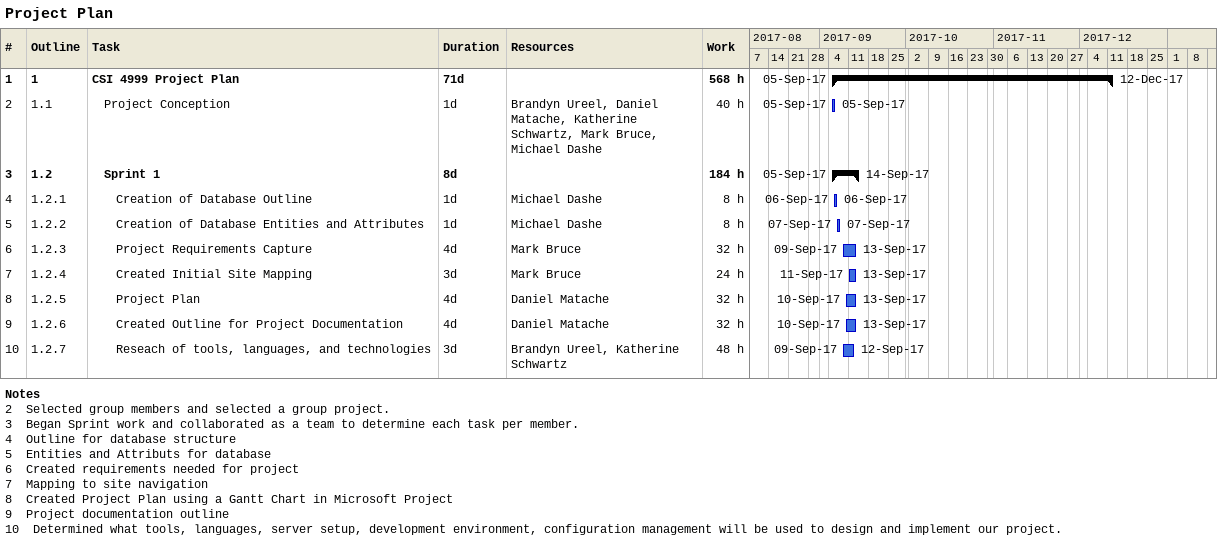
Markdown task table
Project Plan

| ID | WBS | Task | Duration | Start | Finish | Resources | Work (h) |
|---|---|---|---|---|---|---|---|
| 1 | 1 | **CSI 4999 Project Plan** | 71d | 2017-09-05 | 2017-12-12 |  | 568 |
| 2 | 1.1 | Project Conception | 1d | 2017-09-05 | 2017-09-05 | Brandyn Ureel, Daniel Matache, Katherine Schwartz, Mark Bruce, Michael Dashe | 40 |
| 3 | 1.2 | **Sprint 1** | 8d | 2017-09-05 | 2017-09-14 |  | 184 |
| 4 | 1.2.1 | Creation of Database Outline | 1d | 2017-09-06 | 2017-09-06 | Michael Dashe | 8 |
| 5 | 1.2.2 | Creation of Database Entities and Attributes | 1d | 2017-09-07 | 2017-09-07 | Michael Dashe | 8 |
| 6 | 1.2.3 | Project Requirements Capture | 4d | 2017-09-09 | 2017-09-13 | Mark Bruce | 32 |
| 7 | 1.2.4 | Created Initial Site Mapping | 3d | 2017-09-11 | 2017-09-13 | Mark Bruce | 24 |
| 8 | 1.2.5 | Project Plan | 4d | 2017-09-10 | 2017-09-13 | Daniel Matache | 32 |
| 9 | 1.2.6 | Created Outline for Project Documentation | 4d | 2017-09-10 | 2017-09-13 | Daniel Matache | 32 |
| 10 | 1.2.7 | Reseach of tools, languages, and technologies | 3d | 2017-09-09 | 2017-09-12 | Brandyn Ureel, Katherine Schwartz | 48 |

Notes
- 2: Selected group members and selected a group project.
- 3: Began Sprint work and collaborated as a team to determine each task per member.
- 4: Outline for database structure
- 5: Entities and Attributs for database
- 6: Created requirements needed for project
- 7: Mapping to site navigation
- 8: Created Project Plan using a Gantt Chart in Microsoft Project
- 9: Project documentation outline
- 10: Determined what tools, languages, server setup, development environment, configuration management will be used to design and implement our project.
